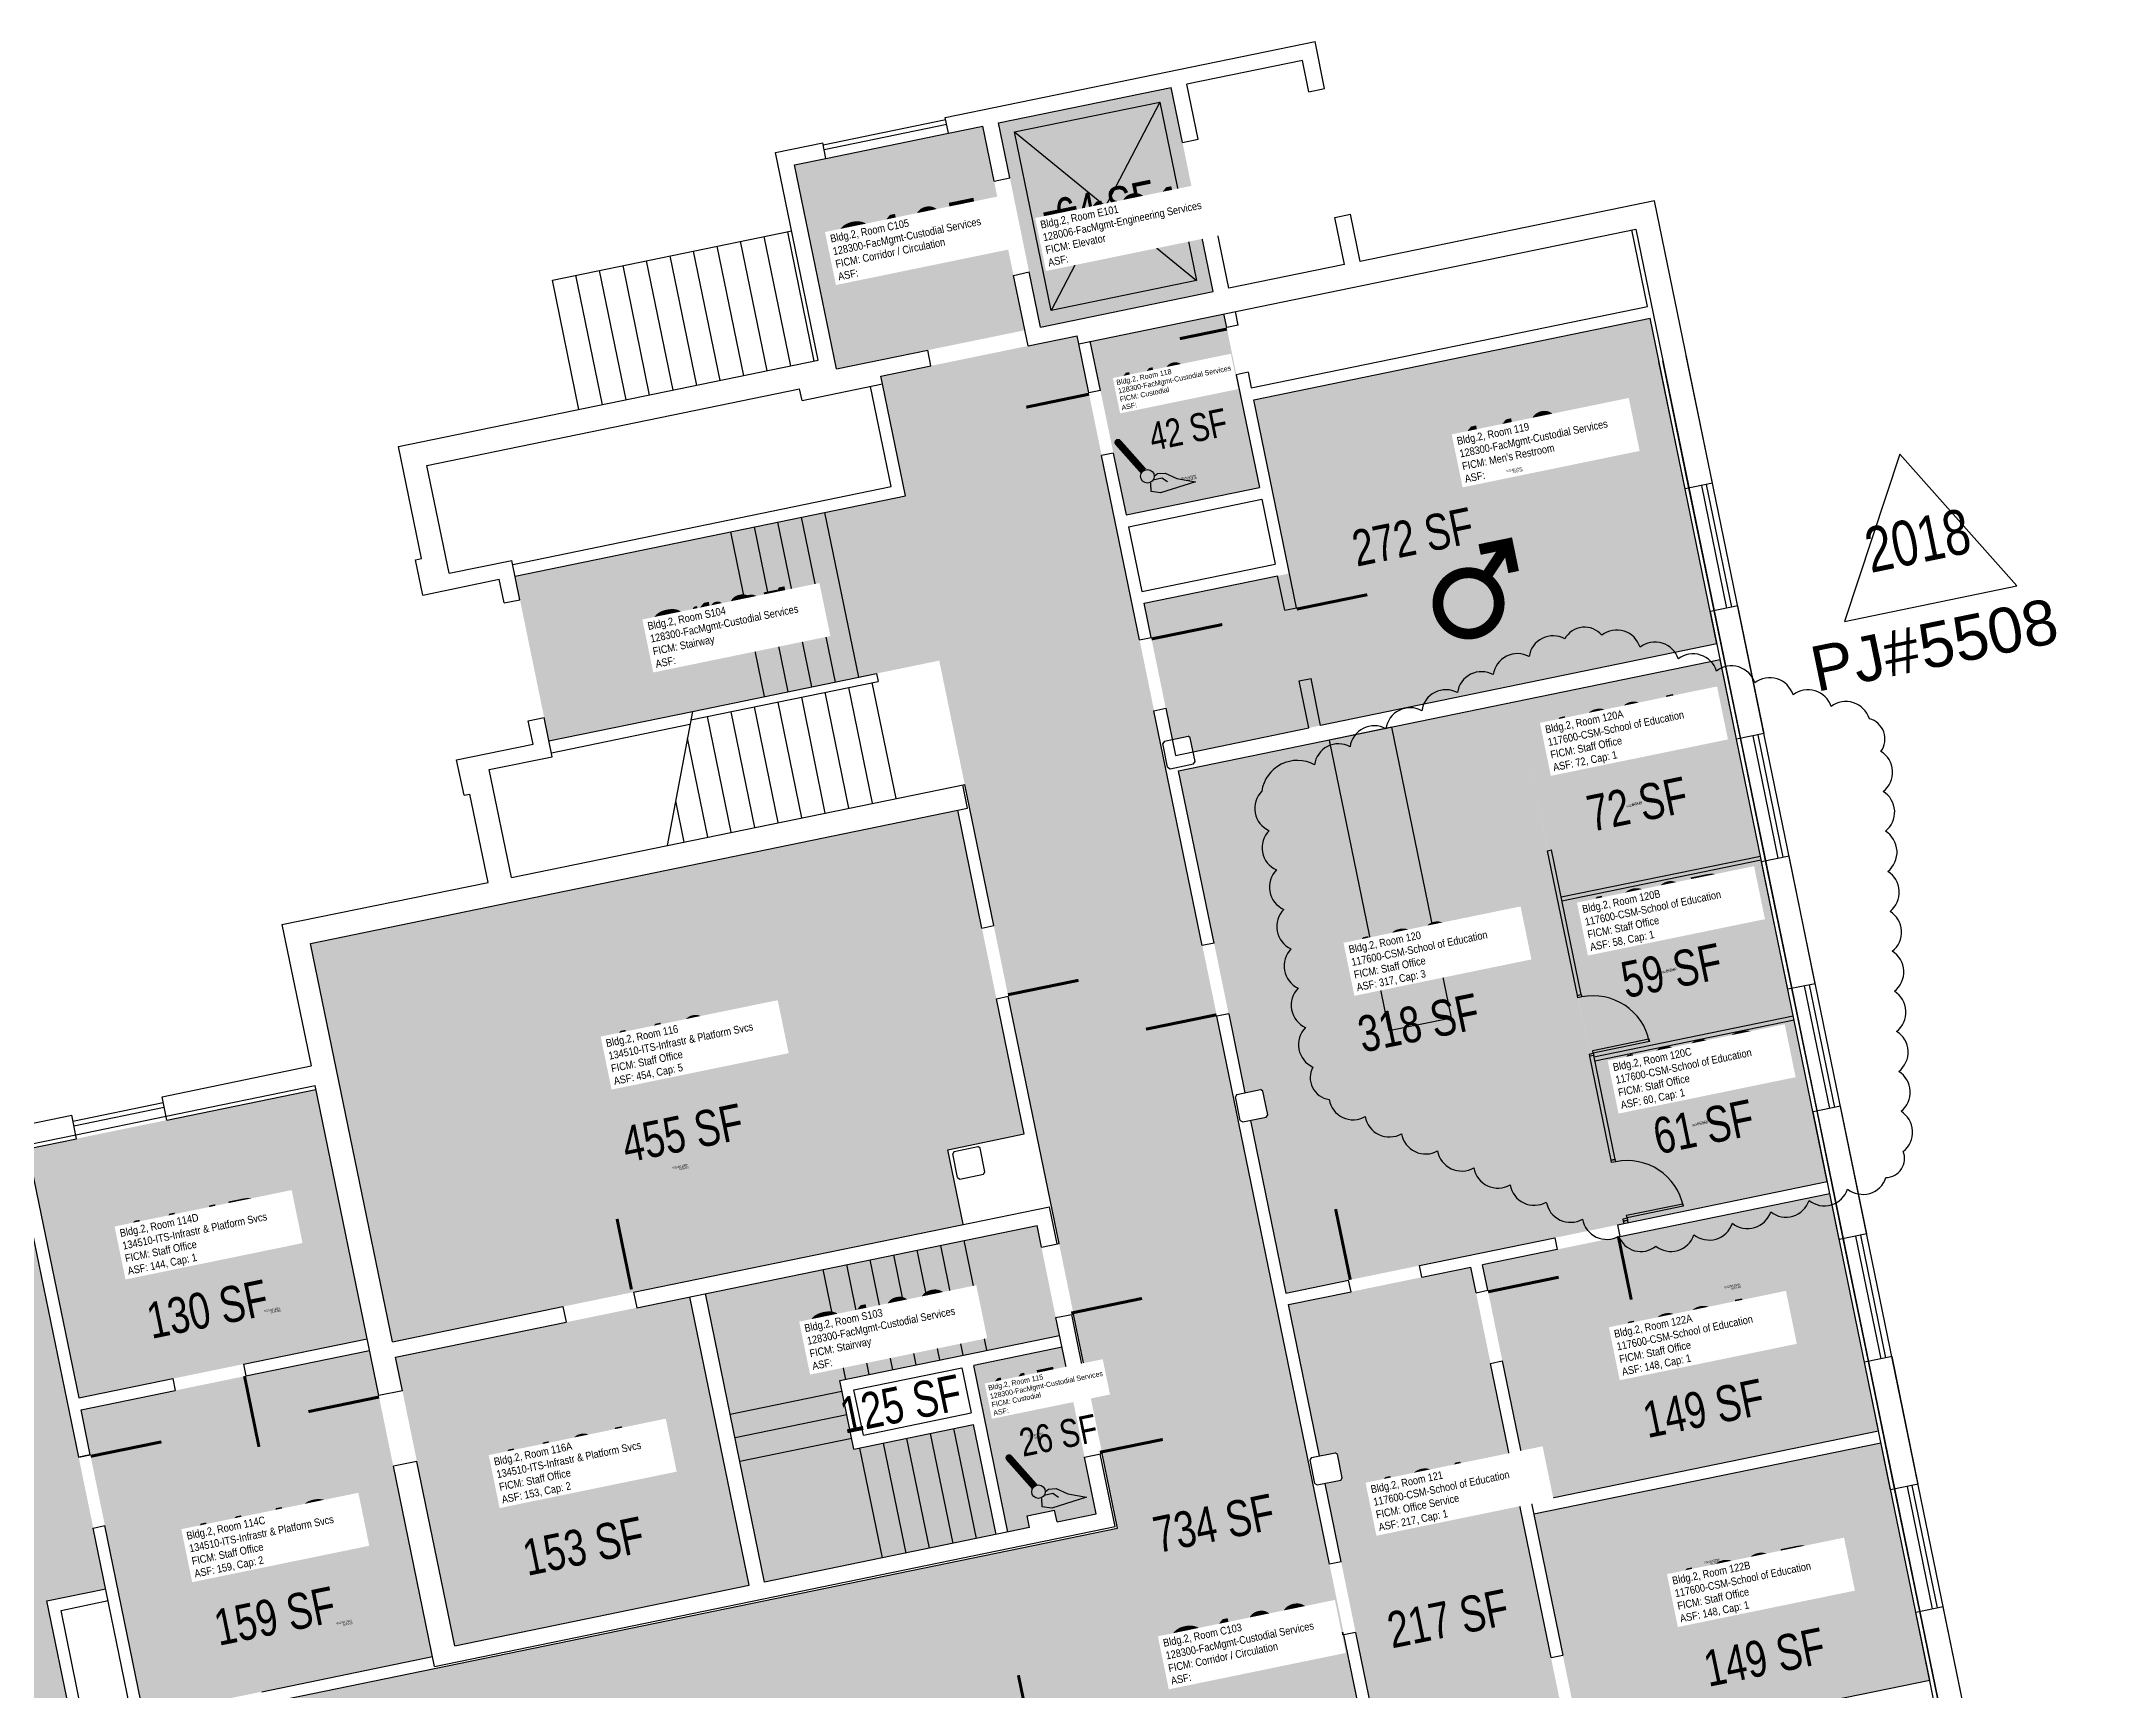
# Model space of a CAD drawing. Header units: inches. Extents: x 69199082 to 69201221, y 27671868 to 27674903.
# Drawn here: x 69199841 to 69200876, y 27674080 to 27674903 of the extents above; entities that cross this region are included whole.
import ezdxf
from ezdxf.enums import TextEntityAlignment as Align

# ---------------------------------------------------------------- set-up
doc = ezdxf.new("R2010")
doc.units = ezdxf.units.IN
doc.header["$LTSCALE"] = 100
doc.header["$MEASUREMENT"] = 0
doc.layers.get('0').update_dxf_attribs({"linetype": 'CONTINUOUS'})
for name, color, linetype in [('A-DOOR', 2, 'CONTINUOUS'), ('A-FLOR', 3, 'CONTINUOUS'), ('A-GLAZ', 1, 'CONTINUOUS'), ('A-IDEN-ICON', 4, 'CONTINUOUS'), ('A-IDEN-RNUM', 7, 'CONTINUOUS'), ('A-IDEN-SNUM', 4, 'CONTINUOUS'), ('A-IDEN-VNUM', 4, 'CONTINUOUS'), ('A-REV', 1, 'CONTINUOUS'), ('A-WALL', 5, 'CONTINUOUS'), ('AREA-TEXT', 3, 'CONTINUOUS'), ('Rooms-Division-Color', 7, 'CONTINUOUS'), ('Rooms-Information', 7, 'CONTINUOUS')]:
    doc.layers.add(name, color=color, linetype=linetype)
doc.styles.add('Arial', font='arial.ttf')
doc.styles.add('CP_AREA', font='arial.ttf', dxfattribs={"height": 15})
doc.styles.add('CP_ROOMSNUMBER', font='arial.ttf', dxfattribs={"height": 1})
doc.styles.add('CP_ROOMVNUMBER', font='arial.ttf', dxfattribs={"width": 0.85, "height": 0.075})

# ---------------------------------------------------------------- blocks, each defined once
blk = doc.blocks.new('CPCUST')
for p, q in [((0.0262, -0.0408), (0.0446, -0.0406)), ((0.0297, -0.0341), (0.0376, -0.0302)), ((0.0376, -0.0302), (0.0533, -0.0324)), ((0.0446, -0.0406), (0.0543, -0.0505)), ((0.0533, -0.0324), (0.0745, -0.0479)), ((0.0171, -0.0639), (0.02, -0.0466)), ((0.0358, -0.0705), (0.0171, -0.0639)), ((0.1117, -0.0625), (0.0358, -0.0705)), ((0.0745, -0.0479), (0.1117, -0.0625))]:
    blk.add_line(p, q)
at = {"const_width": 0.015}
blk.add_lwpolyline([(-0.03, 0.05), (0.01, -0.0193)], dxfattribs=at)
at = {"const_width": 0.0075}
blk.add_lwpolyline([(-0.0332, 0.0481, 1), (-0.0268, 0.0519, 1)], format="xyb", close=True, dxfattribs=at)
blk.add_circle((0.0158, -0.0313), 0.0141)
blk = doc.blocks.new('CPMEN')
at = {"const_width": 0.015}
blk.add_lwpolyline([(-0.0575, -0.02, 1), (0.0275, -0.02, 1)], format="xyb", close=True, dxfattribs=at)
for points in [[(0.055, 0.01), (0.055, 0.05), (0.015, 0.05)], [(0.0151, 0.0101), (0.055, 0.05)]]:
    blk.add_lwpolyline(points, dxfattribs=at)
blk = doc.blocks.new('ProjectRev')
at = {"transparency": 16777216}
blk.add_lwpolyline([(0, 0.122), (-0.1221, -0.0895), (0.1221, -0.0895)], close=True, dxfattribs=at)
at = {"transparency": 16777216, "insert": (-0.1798, -0.1151), "char_height": 0.0625, "attachment_point": 1, "style": 'Arial'}
blk.add_mtext_dynamic_manual_height_columns('PJ#', width=0.24749, gutter_width=0.3125, heights=[0], dxfattribs=at)
at = {"transparency": 16777216, "style": 'Arial', "width": 0.75}
blk.add_attdef('YEAR', text='', height=0.0625, dxfattribs=at).set_placement((0, 0), align=Align.MIDDLE_CENTER)
at = {"transparency": 16777216, "style": 'Arial'}
blk.add_attdef('PROJECT', text='', height=0.0625, dxfattribs=at).set_placement((-0.0276, -0.1151), align=Align.TOP_LEFT)

msp = doc.modelspace()

# ---------------------------------------------------------------- hatches: boundary and pattern name
at = {"layer": 'Rooms-Division-Color', "true_color": 0xadadad}
for points in [[(69200318.8, 27674862.5), (69200339.7, 27674760.6), (69200425.9, 27674778.3), (69200405, 27674880.2)], [(69200216.9, 27674841.6), (69200237.8, 27674739.7), (69200331.9, 27674759), (69200310.9, 27674860.9)], [(69200364.6, 27674753.5), (69200431.3, 27674767.2), (69200449.1, 27674680.5), (69200382.5, 27674666.8)], [(69200415.9, 27674548.6), (69200414.5, 27674555.5), (69200413.4, 27674556.3), (69200405.5, 27674554.7), (69200391.5, 27674622.7), (69200464, 27674637.6), (69200446.2, 27674724.3), (69200644.1, 27674765), (69200677.5, 27674602.4)], [(69200472.8, 27673700.7), (69200260, 27674736.1), (69200358, 27674756.2), (69200570.8, 27673720.9)], [(69200077.4, 27674636.3), (69200272.3, 27674676.3), (69200289.2, 27674594.1), (69200094.3, 27674554)], [(69200172.4, 27674278.1), (69200202, 27674134.1), (69200317.6, 27674157.8), (69200306.3, 27674212.7), (69200246.6, 27674200.4), (69200239.5, 27674234.7), (69200349.2, 27674257.2), (69200338, 27674312.1)], [(69200306.4, 27674242.3), (69200323.5, 27674159), (69200334.3, 27674161.3), (69200333.1, 27674167.1), (69200346.8, 27674170), (69200348, 27674164.1), (69200367.6, 27674168.1), (69200350.5, 27674251.4)], [(69199218.4, 27673922.7), (69200378.2, 27674161.1), (69200397.9, 27674065.1), (69199238.2, 27673826.7)]]:
    msp.add_hatch(color=253, dxfattribs=at).paths.add_polyline_path(points)
at = {"layer": 'Rooms-Division-Color', "true_color": 0xffe090}
for points in [[(69200597.8, 27674475.7), (69200699.2, 27674496.5), (69200679.1, 27674594.6), (69200577.6, 27674573.7)], [(69200408.7, 27674539), (69200577.6, 27674573.7), (69200631.2, 27674313.1), (69200462.3, 27674278.4), (69200444.6, 27674364.6), (69200452.4, 27674366.2), (69200453.2, 27674367.4), (69200450.8, 27674379.2), (69200449.6, 27674380), (69200441.8, 27674378.3)], [(69200614.2, 27674395.9), (69200715.6, 27674416.7), (69200699.2, 27674496.5), (69200597.8, 27674475.7)], [(69200631.2, 27674313.1), (69200732.6, 27674334), (69200715.6, 27674416.7), (69200614.2, 27674395.9)], [(69199828.1, 27674349.2), (69199550.9, 27674292.2), (69199609, 27674009.1), (69199676.6, 27674023), (69199675.4, 27674028.9), (69199676.2, 27674030.1), (69199686, 27674032.1), (69199687.2, 27674031.3), (69199688.4, 27674025.4), (69199856.9, 27674060.1), (69199855.7, 27674065.9), (69199854, 27674074.2), (69199849.6, 27674095.3), (69199846.4, 27674110.9), (69199843.6, 27674124.7), (69199873, 27674130.8)], [(69200560.5, 27674292.5), (69200733.8, 27674328.1), (69200758.2, 27674209.6), (69200584.8, 27674174)], [(69200463.5, 27674272.6), (69200554.6, 27674291.3), (69200622.8, 27673959.2), (69200531.8, 27673940.5), (69200518.3, 27674006.1), (69200526.1, 27674007.7), (69200526.9, 27674008.9), (69200524.5, 27674020.7), (69200523.3, 27674021.5), (69200515.4, 27674019.8), (69200481.8, 27674183.4), (69200489.7, 27674185), (69200490.4, 27674186.2), (69200488, 27674198), (69200486.8, 27674198.7), (69200479, 27674197.1)], [(69200586, 27674168.1), (69200759.4, 27674203.7), (69200783.8, 27674085.2), (69200610.4, 27674049.6)]]:
    msp.add_hatch(color=41, dxfattribs=at).paths.add_polyline_path(points)
at = {"layer": 'Rooms-Division-Color', "true_color": 0xfa003f}
for points in [[(69199975.2, 27674452.9), (69200298.4, 27674519.4), (69200331.6, 27674357.8), (69200293.4, 27674349.9), (69200301.1, 27674312.7), (69200016.1, 27674254.1)], [(69199833.9, 27674350.4), (69199977.9, 27674380), (69200003.5, 27674255.6), (69199859.5, 27674226)], [(69200017.7, 27674246.3), (69200164.6, 27674276.5), (69200194.2, 27674132.5), (69200047.3, 27674102.3)], [(69199860.7, 27674220.1), (69200004.7, 27674249.7), (69200036.1, 27674096.9), (69199892.1, 27674067.3)]]:
    msp.add_hatch(color=240, dxfattribs=at).paths.add_polyline_path(points)

# ---------------------------------------------------------------- linework, layer by layer
at = {"layer": 'A-DOOR'}
for points in [[(69200432.8, 27674759.6, 1.5, 1.5, 0), (69200409.3, 27674754.8, 0, 0, 0), (69200409.2, 27674755.5, 0, 0, 0.414214), (69200437.5, 27674736.8, 0, 0, 0.414214)], [(69200364, 27674727.1, 1.5, 1.5, 0), (69200332.6, 27674720.6, 0, 0, 0), (69200332.5, 27674721.4, 0, 0, 0.414214), (69200370.2, 27674696.5, 0, 0, 0.414214)], [(69200467.7, 27674619.8, 1.5, 1.5, 0), (69200502.9, 27674627, 0, 0, 0), (69200503.1, 27674626.3, 0, 0, -0.414214), (69200473.3, 27674584.9, 0, 0, -0.414214)], [(69200395.2, 27674604.9, 1.5, 1.5, 0), (69200430.5, 27674612.1, 0, 0, 0), (69200430.6, 27674611.4, 0, 0, -0.414214), (69200400.8, 27674570, 0, 0, -0.414214)], [(69200323.5, 27674427.3, 1.5, 1.5, 0), (69200358.7, 27674434.5, 0, 0, 0), (69200358.6, 27674435.3, 0, 0, 0.414214), (69200314.9, 27674461.5, 0, 0, 0.414214)], [(69200427.6, 27674417.3, 1.5, 1.5, 0), (69200392.4, 27674410.1, 0, 0, 0), (69200392.2, 27674410.8, 0, 0, -0.414214), (69200422, 27674452.1, 0, 0, -0.414214)], [(69200494.4, 27674285, 1.5, 1.5, 0), (69200487.1, 27674320.3, 0, 0, 0), (69200487.9, 27674320.4, 0, 0, -0.414214), (69200529.2, 27674290.7, 0, 0, -0.414214)], [(69200135.5, 27674280.2, 1.5, 1.5, 0), (69200128.3, 27674315.4, 0, 0, 0), (69200127.5, 27674315.3, 0, 0, 0.414214), (69200101.3, 27674271.6, 0, 0, 0.414214)], [(69200355.1, 27674268.4, 1.5, 1.5, 0), (69200390.4, 27674275.7, 0, 0, 0), (69200390.2, 27674276.4, 0, 0, 0.414214), (69200346.6, 27674302.6, 0, 0, 0.414214)], [(69200628.3, 27674306.4, 1.5, 1.5, 0), (69200634.7, 27674275.1, 0, 0, 0), (69200635.5, 27674275.2, 0, 0, -0.414214), (69200597.7, 27674300.1, 0, 0, -0.414214)], [(69200563.2, 27674279, 1.5, 1.5, 0), (69200598.5, 27674286.3, 0, 0, 0), (69200598.7, 27674285.5, 0, 0, -0.414214), (69200568.9, 27674244.2, 0, 0, -0.414214)], [(69199942.3, 27674236.9, 1.5, 1.5, 0), (69199949.5, 27674201.6, 0, 0, 0), (69199948.8, 27674201.5, 0, 0, -0.414214), (69199907.4, 27674231.3, 0, 0, -0.414214)], [(69200009.5, 27674226.5, 1.5, 1.5, 0), (69199974.2, 27674219.2, 0, 0, 0), (69199974.4, 27674218.5, 0, 0, 0.414214), (69200018.1, 27674192.2, 0, 0, 0.414214)], [(69200369.4, 27674198.9, 1.5, 1.5, 0), (69200400.8, 27674205.3, 0, 0, 0), (69200400.9, 27674204.6, 0, 0, 0.414214), (69200363.1, 27674229.5, 0, 0, 0.414214)], [(69199865.5, 27674196.9, 1.5, 1.5, 0), (69199900.8, 27674204.1, 0, 0, 0), (69199900.6, 27674204.8, 0, 0, -0.414214), (69199872.6, 27674162.3, 0, 0, -0.414214)], [(69200491.1, 27674108.5, 1.5, 1.5, 0), (69200455.8, 27674101.3, 0, 0, 0), (69200455.7, 27674102, 0, 0, -0.414214), (69200485.5, 27674143.3, 0, 0, -0.414214)], [(69200607.6, 27674063, 1.5, 1.5, 0), (69200642.9, 27674070.3, 0, 0, 0), (69200642.7, 27674071, 0, 0, 0.414214), (69200599.1, 27674097.3, 0, 0, 0.414214)], [(69200336, 27674052.4, 1.5, 1.5, 0), (69200328.7, 27674087.6, 0, 0, 0), (69200329.5, 27674087.8, 0, 0, -0.414214), (69200370.8, 27674058, 0, 0, -0.414214)]]:
    msp.add_lwpolyline(points, format="xyseb", dxfattribs=at)
for points in [[(69200608, 27674425.8), (69200607.8, 27674427), (69200609.7, 27674427.4), (69200610, 27674426.2)], [(69200615.7, 27674398.2), (69200615.5, 27674399.5), (69200643.5, 27674405.3), (69200643.8, 27674403.9)], [(69200614, 27674396.6), (69200613.8, 27674397.7), (69200615.7, 27674398.2), (69200616, 27674397)], [(69200624.9, 27674343.5), (69200624.7, 27674344.7), (69200626.7, 27674345.1), (69200626.9, 27674343.9)], [(69200632.7, 27674315.9), (69200632.4, 27674317.3), (69200660.4, 27674323), (69200660.7, 27674321.7)], [(69200630.9, 27674314.3), (69200630.7, 27674315.5), (69200632.7, 27674315.9), (69200632.9, 27674314.7)]]:
    msp.add_lwpolyline(points, close=True, dxfattribs=at)
for centre in [(69200615.7, 27674398.2), (69200632.7, 27674315.9)]:
    msp.add_arc(centre, 28.6, 11.615, 101.615, dxfattribs=at)
at = {"layer": 'A-FLOR'}
for p, q in [((69200326.8, 27674858), (69200399.3, 27674872.9)), ((69200399.3, 27674872.9), (69200345.1, 27674768.9)), ((69200399.3, 27674872.9), (69200417.6, 27674783.8)), ((69200345.1, 27674768.9), (69200326.8, 27674858)), ((69200326.8, 27674858), (69200417.6, 27674783.8)), ((69200096, 27674784), (69200215.5, 27674808.6)), ((69200226.8, 27674743.6), (69200213.5, 27674808.2)), ((69200168.1, 27674731.5), (69200154.8, 27674796.1)), ((69200179.8, 27674733.9), (69200166.5, 27674798.5)), ((69200191.6, 27674736.3), (69200178.3, 27674801)), ((69200203.3, 27674738.7), (69200190, 27674803.4)), ((69200215.1, 27674741.1), (69200201.8, 27674805.8)), ((69200121, 27674721.8), (69200107.7, 27674786.5)), ((69200132.8, 27674724.2), (69200119.5, 27674788.9)), ((69200144.5, 27674726.6), (69200131.3, 27674791.3)), ((69200156.3, 27674729.1), (69200143, 27674793.7)), ((69200109.3, 27674719.4), (69200096, 27674784)), ((69200417.6, 27674783.8), (69200345.1, 27674768.9)), ((69200225.5, 27674581), (69200208.6, 27674663.2)), ((69200237.3, 27674583.4), (69200220.4, 27674665.7)), ((69200249, 27674585.8), (69200232.1, 27674668.1)), ((69200202, 27674576.1), (69200185.1, 27674658.4)), ((69200213.8, 27674578.5), (69200196.9, 27674660.8)), ((69200165.1, 27674564.5), (69200258.7, 27674583.7)), ((69200165.9, 27674568.7), (69200257.9, 27674587.6)), ((69200255.9, 27674522.9), (69200244, 27674580.7)), ((69200267.6, 27674525.3), (69200255.7, 27674583.1)), ((69200257.9, 27674587.6), (69200258.7, 27674583.7)), ((69200165.9, 27674568.7), (69200153.4, 27674501.8)), ((69200197.1, 27674510.8), (69200185.2, 27674568.6)), ((69200208.8, 27674513.2), (69200197, 27674571)), ((69200220.6, 27674515.6), (69200208.7, 27674573.4)), ((69200232.3, 27674518), (69200220.5, 27674575.8)), ((69200244.1, 27674520.5), (69200232.2, 27674578.3)), ((69200185.3, 27674508.4), (69200173.4, 27674566.2)), ((69200173.6, 27674506), (69200163.4, 27674555.3)), ((69200161.8, 27674503.5), (69200157.6, 27674524.1)), ((69200289.5, 27674245), (69200278.2, 27674299.8)), ((69200301.2, 27674247.4), (69200290, 27674302.2)), ((69200313, 27674249.8), (69200301.7, 27674304.6)), ((69200242.5, 27674235.3), (69200231.2, 27674290.1)), ((69200254.2, 27674237.7), (69200243, 27674292.6)), ((69200266, 27674240.1), (69200254.7, 27674295)), ((69200277.7, 27674242.5), (69200266.5, 27674297.4)), ((69200240.6, 27674229.3), (69200184.8, 27674217.8)), ((69200243.1, 27674217.6), (69200187.2, 27674206.1)), ((69200296.1, 27674153.4), (69200284.8, 27674208.3)), ((69200307.8, 27674155.8), (69200296.5, 27674210.7)), ((69200245.5, 27674205.8), (69200189.6, 27674194.3)), ((69200260.8, 27674146.2), (69200249.5, 27674201)), ((69200272.6, 27674148.6), (69200261.3, 27674203.4)), ((69200284.3, 27674151), (69200273, 27674205.8))]:
    msp.add_line(p, q, dxfattribs=at)
msp.add_lwpolyline([(69200513.7, 27674409.4), (69200545, 27674415.8), (69200515.2, 27674560.9), (69200483.9, 27674554.4)], close=True, dxfattribs=at)
for points in [[(69200592.9, 27674499.2), (69200594.9, 27674499.6)], [(69200607.8, 27674427), (69200592.9, 27674499.2)], [(69200609.7, 27674427.4), (69200594.9, 27674499.6)], [(69200599.7, 27674476.1), (69200699.2, 27674496.5)], [(69200600.1, 27674474.1), (69200699.6, 27674494.6)], [(69200607.8, 27674427), (69200609.7, 27674427.4)], [(69200616.1, 27674396.3), (69200715.6, 27674416.7)], [(69200616.5, 27674394.3), (69200716, 27674414.8)], [(69200616, 27674397), (69200614, 27674396.6)], [(69200624.7, 27674344.7), (69200614, 27674396.6)], [(69200626.7, 27674345.1), (69200616, 27674397)], [(69200626.7, 27674345.1), (69200624.7, 27674344.7)], [(69200630.9, 27674314.3), (69200632.9, 27674314.7)], [(69200631.2, 27674313.1), (69200630.9, 27674314.3)], [(69200633.1, 27674313.6), (69200632.9, 27674314.7)]]:
    msp.add_lwpolyline(points, dxfattribs=at)
at = {"layer": 'A-GLAZ'}
for p, q in [((69200231.2, 27674851.6), (69200292.4, 27674864.2)), ((69200231.7, 27674849.2), (69200292.9, 27674861.8)), ((69200232.6, 27674844.8), (69200293.8, 27674857.4)), ((69200676.1, 27674619), (69200663.5, 27674680.2)), ((69200682.5, 27674620.3), (69200669.9, 27674681.5)), ((69200684.9, 27674620.8), (69200672.3, 27674682)), ((69200701.8, 27674494.1), (69200689.2, 27674555.3)), ((69200708.1, 27674495.4), (69200695.6, 27674556.6)), ((69200710.6, 27674495.9), (69200698, 27674557.1)), ((69200727.5, 27674369.2), (69200714.9, 27674430.4)), ((69200733.8, 27674370.5), (69200721.2, 27674431.7)), ((69200736.3, 27674371), (69200723.7, 27674432.2)), ((69199856.6, 27674364.2), (69199901.7, 27674373.5)), ((69199857.1, 27674361.8), (69199902.2, 27674371.1)), ((69199858, 27674357.4), (69199903.1, 27674366.7)), ((69200753.1, 27674244.3), (69200740.5, 27674305.5)), ((69200759.5, 27674245.6), (69200746.9, 27674306.8)), ((69200761.9, 27674246.1), (69200749.4, 27674307.3)), ((69200778.8, 27674119.4), (69200766.2, 27674180.6)), ((69200785.2, 27674120.7), (69200772.6, 27674181.9)), ((69200787.6, 27674121.2), (69200775, 27674182.4))]:
    msp.add_line(p, q, dxfattribs=at)
at = {"layer": 'A-REV'}
msp.add_lwpolyline([(69200450.2, 27674528.9, 0.520567), (69200453.9, 27674509.2, 0.520567), (69200457.5, 27674489.6, 0.520567), (69200461.2, 27674469.9, 0.520567), (69200464.8, 27674450.2, 0.520567), (69200468.4, 27674430.6, 0.520567), (69200472.1, 27674410.9, 0.520567), (69200475.7, 27674391.2, 0.520567), (69200483.8, 27674375, 0.520567), (69200501.9, 27674366.5, 0.520567), (69200520, 27674357.9, 0.520567), (69200538, 27674349.4, 0.520567), (69200556.1, 27674340.9, 0.520567), (69200574.2, 27674332.4, 0.520567), (69200592.3, 27674323.8, 0.520567), (69200610.4, 27674315.3, 0.520567), (69200628.5, 27674306.8, 0.520567), (69200646.9, 27674301.8, 0.520567), (69200666, 27674307.5, 0.520567), (69200685.2, 27674313.2, 0.520567), (69200704.4, 27674318.9, 0.520567), (69200723.5, 27674324.6, 0.520567), (69200742.7, 27674330.3, 0.520567), (69200761.9, 27674336, 0.520567), (69200770.5, 27674349.1, 0.520567), (69200769.4, 27674369.1, 0.520567), (69200768.3, 27674389, 0.520567), (69200767.2, 27674409, 0.520567), (69200766.1, 27674429, 0.520567), (69200765, 27674449, 0.520567), (69200763.9, 27674468.9, 0.520567), (69200762.8, 27674488.9, 0.520567), (69200761.6, 27674508.9, 0.520567), (69200760.5, 27674528.8, 0.520567), (69200759.4, 27674548.8, 0.520567), (69200753.6, 27674565.1, 0.520567), (69200734.5, 27674571.1, 0.520567), (69200715.5, 27674577, 0.520567), (69200696.4, 27674583, 0.520567), (69200677.3, 27674588.9, 0.520567), (69200658.2, 27674594.9, 0.520567), (69200639.1, 27674600.8, 0.520567), (69200620, 27674606.8, 0.520567), (69200601.5, 27674605, 0.520567), (69200583.7, 27674596.1, 0.520567), (69200565.8, 27674587.1, 0.520567), (69200547.9, 27674578.1, 0.520567), (69200530.1, 27674569.1, 0.520567), (69200512.2, 27674560.1, 0.520567), (69200494.3, 27674551.1, 0.520567), (69200476.5, 27674542.1, 0.520567)], format="xyb", close=True, dxfattribs=at)
at = {"layer": 'A-WALL'}
for p, q in [((69200292.2, 27674865.2), (69200476.8, 27674903.2)), ((69200481.6, 27674879.6), (69200476.8, 27674903.2)), ((69200470.6, 27674893.7), (69200412.8, 27674881.8)), ((69200473.8, 27674878), (69200470.6, 27674893.7)), ((69200318.8, 27674862.5), (69200405, 27674880.2)), ((69200410.6, 27674852.8), (69200405, 27674880.2)), ((69200418.4, 27674854.4), (69200412.8, 27674881.8)), ((69200473.8, 27674878), (69200481.6, 27674879.6)), ((69200293.8, 27674857.4), (69200292.2, 27674865.2)), ((69200293.8, 27674857.4), (69200310.9, 27674860.9)), ((69200316.6, 27674833.5), (69200310.9, 27674860.9)), ((69200324.4, 27674835.1), (69200318.8, 27674862.5)), ((69200207.4, 27674847.8), (69200231, 27674852.6)), ((69200228.8, 27674744), (69200207.4, 27674847.8)), ((69200232.6, 27674844.8), (69200231, 27674852.6)), ((69200410.6, 27674852.8), (69200418.4, 27674854.4)), ((69200216.9, 27674841.6), (69200232.6, 27674844.8)), ((69200237.8, 27674739.7), (69200216.9, 27674841.6)), ((69200316.6, 27674833.5), (69200324.4, 27674835.1)), ((69200486.7, 27674815.3), (69200494.5, 27674817)), ((69200499.4, 27674793.4), (69200494.5, 27674817)), ((69200646.3, 27674823.6), (69200499.4, 27674793.4)), ((69200876, 27673706), (69200646.3, 27674823.6)), ((69200358.8, 27674752.3), (69200637, 27674809.5)), ((69200420.3, 27674805.8), (69200428.1, 27674807.4)), ((69200433.7, 27674780), (69200428.1, 27674807.4)), ((69200491.5, 27674791.8), (69200486.7, 27674815.3)), ((69200642.8, 27674770.9), (69200635, 27674809.1)), ((69200637, 27674809.5), (69200811.3, 27673961.2)), ((69200425.9, 27674778.3), (69200420.3, 27674805.8)), ((69200326.2, 27674786.4), (69200334.1, 27674788.1)), ((69200333.5, 27674751.2), (69200326.2, 27674786.4)), ((69200339.7, 27674760.6), (69200334.1, 27674788.1)), ((69200491.5, 27674791.8), (69200433.7, 27674780)), ((69200339.7, 27674760.6), (69200425.9, 27674778.3)), ((69200432.7, 27674760.3), (69200431.3, 27674767.2)), ((69200438.5, 27674761.5), (69200437.1, 27674768.4)), ((69200445, 27674730.2), (69200642.8, 27674770.9)), ((69200446.2, 27674724.3), (69200644.1, 27674765)), ((69200677.5, 27674602.4), (69200644.1, 27674765)), ((69200333.5, 27674751.2), (69200358, 27674756.2)), ((69200358.8, 27674752.3), (69200358, 27674756.2)), ((69200438.5, 27674761.5), (69200432.7, 27674760.3)), ((69200237.8, 27674739.7), (69200283.4, 27674749.1)), ((69200285, 27674741.2), (69200283.4, 27674749.1)), ((69200363.8, 27674727.8), (69200358.8, 27674752.3)), ((69200369.7, 27674729), (69200364.6, 27674753.5)), ((69200675.3, 27674682.6), (69200662.2, 27674746.3)), ((69200019.2, 27674700.9), (69200228.8, 27674744)), ((69200260, 27674736.1), (69200285, 27674741.2)), ((69200260.8, 27674732.2), (69200260, 27674736.1)), ((69200443.4, 27674738), (69200437.5, 27674736.8)), ((69200437.5, 27674736.8), (69200449.1, 27674680.5)), ((69200443.4, 27674738), (69200445, 27674730.2)), ((69200661.6, 27674679.8), (69200648.5, 27674743.4)), ((69200663.5, 27674680.2), (69200650.4, 27674743.8)), ((69200033.3, 27674691.5), (69200219.4, 27674729.8)), ((69200220.7, 27674723.9), (69200219.4, 27674729.8)), ((69200220.7, 27674723.9), (69200260.8, 27674732.2)), ((69200265.2, 27674681), (69200254.9, 27674731)), ((69200272.3, 27674676.3), (69200260.8, 27674732.2)), ((69200369.7, 27674729), (69200363.8, 27674727.8)), ((69200467.5, 27674620.5), (69200446.2, 27674724.3)), ((69200030.6, 27674645), (69200019.2, 27674700.9)), ((69200376.1, 27674697.7), (69200370.2, 27674696.5)), ((69200389.2, 27674604.4), (69200370.2, 27674696.5)), ((69200376.1, 27674697.7), (69200382.5, 27674666.8)), ((69200044.4, 27674637.7), (69200033.3, 27674691.5)), ((69200675.3, 27674682.6), (69200661.6, 27674679.8)), ((69200076.2, 27674642.1), (69200265.2, 27674681)), ((69200077.4, 27674636.3), (69200272.3, 27674676.3)), ((69200382.5, 27674666.8), (69200449.1, 27674680.5)), ((69200383.7, 27674660.9), (69200450.3, 27674674.6)), ((69200450.3, 27674674.6), (69200456.9, 27674642.3)), ((69200383.7, 27674660.9), (69200390.3, 27674628.6)), ((69200027.7, 27674644.4), (69200030.6, 27674645)), ((69200031.3, 27674626.8), (69200027.7, 27674644.4)), ((69200044.4, 27674637.7), (69200075.8, 27674644.1)), ((69200079.8, 27674624.5), (69200075.8, 27674644.1)), ((69200390.3, 27674628.6), (69200456.9, 27674642.3)), ((69200031.3, 27674626.8), (69200069.5, 27674634.7)), ((69200071.9, 27674622.9), (69200069.5, 27674634.7)), ((69200391.5, 27674622.7), (69200458.1, 27674636.4)), ((69200461.7, 27674619.3), (69200458.1, 27674636.4)), ((69200071.9, 27674622.9), (69200079.8, 27674624.5)), ((69200395, 27674605.6), (69200391.5, 27674622.7)), ((69200461.7, 27674619.3), (69200467.5, 27674620.5)), ((69200687.9, 27674621.4), (69200674.2, 27674618.6)), ((69200701, 27674557.7), (69200687.9, 27674621.4)), ((69200687.2, 27674554.9), (69200674.2, 27674618.6)), ((69200689.2, 27674555.3), (69200676.1, 27674619)), ((69200389.2, 27674604.4), (69200395, 27674605.6)), ((69200677.5, 27674602.4), (69200479.6, 27674561.7)), ((69200408.7, 27674539), (69200679.1, 27674594.6)), ((69200732.6, 27674334), (69200679.1, 27674594.6)), ((69200468.9, 27674584), (69200474.8, 27674585.2)), ((69200473.7, 27674560.5), (69200468.9, 27674584)), ((69200479.6, 27674561.7), (69200474.8, 27674585.2)), ((69200094.3, 27674554), (69200165.9, 27674568.7)), ((69200396.4, 27674569.1), (69200402.3, 27674570.3)), ((69200420.5, 27674451.8), (69200396.4, 27674569.1)), ((69200402.3, 27674570.3), (69200407.1, 27674546.8)), ((69200084, 27674564.1), (69200091.9, 27674565.7)), ((69200086.4, 27674552.4), (69200084, 27674564.1)), ((69200095.9, 27674546.1), (69200091.9, 27674565.7)), ((69200095.5, 27674548.1), (69200164.7, 27674562.3)), ((69200407.1, 27674546.8), (69200473.7, 27674560.5)), ((69200048.2, 27674544.5), (69200086.4, 27674552.4)), ((69200401.6, 27674553.9), (69200400.8, 27674552.7)), ((69200403.2, 27674540.9), (69200400.8, 27674552.7)), ((69200401.6, 27674553.9), (69200413.4, 27674556.3)), ((69200414.5, 27674555.5), (69200413.4, 27674556.3)), ((69200416.9, 27674543.7), (69200414.5, 27674555.5)), ((69200701, 27674557.7), (69200687.2, 27674554.9)), ((69200051.9, 27674526.9), (69200048.2, 27674544.5)), ((69200064.5, 27674539.7), (69200095.9, 27674546.1)), ((69200075.6, 27674485.8), (69200064.5, 27674539.7)), ((69200403.2, 27674540.9), (69200404.4, 27674540.1)), ((69200404.4, 27674540.1), (69200416.2, 27674542.6)), ((69200426.4, 27674453), (69200408.7, 27674539)), ((69200416.2, 27674542.6), (69200416.9, 27674543.7)), ((69200051.9, 27674526.9), (69200054.8, 27674527.5)), ((69200063.9, 27674483.4), (69200054.8, 27674527.5)), ((69200075.6, 27674485.8), (69200301.9, 27674532.3)), ((69200303.3, 27674520.4), (69200300.9, 27674532.1)), ((69200316.4, 27674461.8), (69200301.9, 27674532.3)), ((69199975.2, 27674452.9), (69200303.3, 27674520.4)), ((69200310.5, 27674460.6), (69200298.4, 27674519.4)), ((69200713.5, 27674496.5), (69200699.8, 27674493.7)), ((69200726.6, 27674432.8), (69200713.5, 27674496.5)), ((69200712.9, 27674430), (69200699.8, 27674493.7)), ((69200714.9, 27674430.4), (69200701.8, 27674494.1)), ((69199961, 27674462.3), (69200063.9, 27674483.4)), ((69199961, 27674462.3), (69199975.5, 27674391.8)), ((69200310.5, 27674460.6), (69200316.4, 27674461.8)), ((69200016.1, 27674254.1), (69199975.2, 27674452.9)), ((69200426.4, 27674453), (69200420.5, 27674451.8)), ((69200317.8, 27674425.3), (69200323.6, 27674426.6)), ((69200331.6, 27674357.8), (69200317.8, 27674425.3)), ((69200349, 27674303.1), (69200323.6, 27674426.6)), ((69200726.6, 27674432.8), (69200712.9, 27674430)), ((69200433.7, 27674417.8), (69200427.8, 27674416.6)), ((69200484, 27674143), (69200427.8, 27674416.6)), ((69200433.7, 27674417.8), (69200441.8, 27674378.3)), ((69199901.1, 27674376.4), (69199975.5, 27674391.8)), ((69199903.1, 27674366.7), (69199977.5, 27674382)), ((69200009.3, 27674227.2), (69199977.5, 27674382)), ((69199903.5, 27674364.7), (69199901.1, 27674376.4)), ((69199903.5, 27674364.7), (69199977.9, 27674380)), ((69200437.8, 27674377.5), (69200437.1, 27674376.4)), ((69200439.5, 27674364.6), (69200437.1, 27674376.4)), ((69200437.8, 27674377.5), (69200449.6, 27674380)), ((69200450.8, 27674379.2), (69200449.6, 27674380)), ((69200453.2, 27674367.4), (69200450.8, 27674379.2)), ((69200739.2, 27674371.6), (69200725.5, 27674368.8)), ((69200752.3, 27674307.9), (69200739.2, 27674371.6)), ((69199781.6, 27674351.9), (69199856, 27674367.2)), ((69199858.4, 27674355.4), (69199856, 27674367.2)), ((69200439.5, 27674364.6), (69200440.7, 27674363.8)), ((69200440.7, 27674363.8), (69200452.4, 27674366.2)), ((69200444.6, 27674364.6), (69200462.3, 27674278.4)), ((69200452.4, 27674366.2), (69200453.2, 27674367.4)), ((69200738.6, 27674305.1), (69200725.5, 27674368.8)), ((69200740.5, 27674305.5), (69200727.5, 27674369.2)), ((69199783.6, 27674342.1), (69199858, 27674357.4)), ((69199833.9, 27674350.4), (69199858.4, 27674355.4)), ((69200293.4, 27674349.9), (69200331.6, 27674357.8)), ((69200296.7, 27674349), (69200308.4, 27674351.5)), ((69200309.6, 27674350.7), (69200308.4, 27674351.5)), ((69199859.5, 27674196.4), (69199828.1, 27674349.2)), ((69199833.9, 27674350.4), (69199859.5, 27674226)), ((69200301.1, 27674312.7), (69200293.4, 27674349.9)), ((69200296.7, 27674349), (69200295.9, 27674347.9)), ((69200298.3, 27674336.1), (69200295.9, 27674347.9)), ((69200312, 27674338.9), (69200309.6, 27674350.7)), ((69200298.3, 27674336.1), (69200299.5, 27674335.3)), ((69200299.5, 27674335.3), (69200311.3, 27674337.7)), ((69200311.3, 27674337.7), (69200312, 27674338.9)), ((69200627.8, 27674312.5), (69200732.6, 27674334)), ((69200136.5, 27674278.9), (69200344.2, 27674321.5)), ((69200348, 27674302.9), (69200344.2, 27674321.5)), ((69200629, 27674306.6), (69200733.8, 27674328.1)), ((69200758, 27674210.6), (69200733.8, 27674328.1)), ((69200138.1, 27674271), (69200338, 27674312.1)), ((69200340.2, 27674301.3), (69200338, 27674312.1)), ((69200627.8, 27674312.5), (69200629, 27674306.6)), ((69200340.2, 27674301.3), (69200349, 27674303.1)), ((69200528.9, 27674292.1), (69200596.5, 27674306)), ((69200597.7, 27674300.1), (69200560.5, 27674292.5)), ((69200596.5, 27674306), (69200597.7, 27674300.1)), ((69200752.3, 27674307.9), (69200738.6, 27674305.1)), ((69200530.1, 27674286.3), (69200528.9, 27674292.1)), ((69200530.1, 27674286.3), (69200554.6, 27674291.3)), ((69200557.2, 27674278.5), (69200554.6, 27674291.3)), ((69200563.1, 27674279.8), (69200560.5, 27674292.5)), ((69200136.5, 27674278.9), (69200138.1, 27674271)), ((69200462.3, 27674278.4), (69200493.6, 27674284.9)), ((69200463.5, 27674272.6), (69200494.8, 27674279)), ((69200494.8, 27674279), (69200493.6, 27674284.9)), ((69200557.2, 27674278.5), (69200563.1, 27674279.8)), ((69200016.1, 27674254.1), (69200101.3, 27674271.6)), ((69200101.3, 27674271.6), (69200102.9, 27674263.8)), ((69200194.2, 27674132.5), (69200164.6, 27674276.5)), ((69200202, 27674134.1), (69200172.4, 27674278.1)), ((69200479, 27674197.1), (69200463.5, 27674272.6)), ((69200017.7, 27674246.3), (69200102.9, 27674263.8)), ((69200347.4, 27674266.1), (69200356.2, 27674267.9)), ((69200355.3, 27674227.9), (69200347.4, 27674266.1)), ((69200363.1, 27674229.5), (69200355.3, 27674267.7)), ((69200364.1, 27674229.7), (69200356.2, 27674267.9)), ((69199941.8, 27674242.9), (69200003.5, 27674255.6)), ((69199943, 27674237), (69200004.7, 27674249.7)), ((69200239.5, 27674234.7), (69200349.2, 27674257.2)), ((69200350.5, 27674251.4), (69200306.4, 27674242.3)), ((69199941.8, 27674242.9), (69199943, 27674237)), ((69200021.1, 27674229.6), (69200017.7, 27674246.3)), ((69200246.6, 27674230), (69200300.5, 27674241.1)), ((69200300.5, 27674241.1), (69200305.1, 27674218.6)), ((69200323.5, 27674159), (69200306.4, 27674242.3)), ((69200564.5, 27674243.3), (69200570.3, 27674244.5)), ((69200594.7, 27674096.4), (69200564.5, 27674243.3)), ((69200570.3, 27674244.5), (69200600.5, 27674097.6)), ((69200764.9, 27674246.7), (69200751.2, 27674243.9)), ((69200764.2, 27674180.2), (69200751.2, 27674243.9)), ((69200766.2, 27674180.6), (69200753.1, 27674244.3)), ((69200778, 27674183), (69200764.9, 27674246.7)), ((69199859.5, 27674226), (69199906.5, 27674235.7)), ((69199860.7, 27674220.1), (69199907.7, 27674229.8)), ((69199906.5, 27674235.7), (69199907.7, 27674229.8)), ((69200021.1, 27674229.6), (69200009.3, 27674227.2)), ((69200246.6, 27674200.4), (69200239.5, 27674234.7)), ((69200251.3, 27674207.5), (69200246.6, 27674230)), ((69200355.3, 27674227.9), (69200364.1, 27674229.7)), ((69199865.3, 27674197.6), (69199860.7, 27674220.1)), ((69200251.3, 27674207.5), (69200305.1, 27674218.6)), ((69200246.6, 27674200.4), (69200306.3, 27674212.7)), ((69200317.6, 27674157.8), (69200306.3, 27674212.7)), ((69200584.8, 27674174), (69200758.2, 27674209.6)), ((69199865.3, 27674197.6), (69199859.5, 27674196.4)), ((69199859.5, 27674196.4), (69199865.3, 27674197.6)), ((69200361.7, 27674196.5), (69200370.5, 27674198.3)), ((69200367.6, 27674168.1), (69200361.7, 27674196.5)), ((69200377, 27674161.9), (69200369.6, 27674198.1)), ((69200378.2, 27674161.1), (69200370.5, 27674198.3)), ((69200475.1, 27674196.3), (69200474.3, 27674195.2)), ((69200475.1, 27674196.3), (69200486.8, 27674198.7)), ((69200488, 27674198), (69200486.8, 27674198.7)), ((69200490.4, 27674186.2), (69200488, 27674198)), ((69200586, 27674168.1), (69200759.4, 27674203.7)), ((69200783.8, 27674085.2), (69200759.2, 27674204.7)), ((69200028.3, 27674194.3), (69200016.6, 27674191.9)), ((69200037.1, 27674092), (69200016.6, 27674191.9)), ((69200047.3, 27674102.3), (69200028.3, 27674194.3)), ((69200476.7, 27674183.4), (69200474.3, 27674195.2)), ((69200489.7, 27674185), (69200490.4, 27674186.2)), ((69200476.7, 27674183.4), (69200477.9, 27674182.6)), ((69200477.9, 27674182.6), (69200489.7, 27674185)), ((69200489.9, 27674144.2), (69200481.8, 27674183.4)), ((69200778, 27674183), (69200764.2, 27674180.2)), ((69200333.1, 27674167.1), (69200346.8, 27674170)), ((69200334.3, 27674161.3), (69200333.1, 27674167.1)), ((69200348, 27674164.1), (69200346.8, 27674170)), ((69200348, 27674164.1), (69200367.6, 27674168.1)), ((69199866.7, 27674161.1), (69199872.6, 27674162.3)), ((69199886.2, 27674066.1), (69199866.7, 27674161.1)), ((69199892.1, 27674067.3), (69199872.6, 27674162.3)), ((69199952.1, 27674073.5), (69200378.2, 27674161.1)), ((69200037.1, 27674092), (69200377, 27674161.9)), ((69200334.3, 27674161.3), (69200202, 27674134.1)), ((69200489.9, 27674144.2), (69200484, 27674143)), ((69199843.6, 27674124.7), (69199873, 27674130.8)), ((69199855.7, 27674065.9), (69199843.6, 27674124.7)), ((69199850.7, 27674120), (69199874.2, 27674124.9)), ((69200047.3, 27674102.3), (69200194.2, 27674132.5)), ((69199861.3, 27674068.1), (69199850.7, 27674120)), ((69200790.5, 27674121.8), (69200776.8, 27674119)), ((69200789.9, 27674055.3), (69200776.8, 27674119)), ((69200791.9, 27674055.7), (69200778.8, 27674119.4)), ((69200803.6, 27674058.1), (69200790.5, 27674121.8)), ((69200497.1, 27674109), (69200491.2, 27674107.8)), ((69200570.8, 27673720.9), (69200491.2, 27674107.8)), ((69200497.1, 27674109), (69200515.4, 27674019.8)), ((69199950.9, 27674079.4), (69200036.1, 27674096.9)), ((69200594.7, 27674096.4), (69200600.5, 27674097.6)), ((69200679, 27674063.7), (69200783.8, 27674085.2))]:
    msp.add_line(p, q, dxfattribs=at)

# ---------------------------------------------------------------- block references
at = {"layer": 'A-IDEN-ICON', "rotation": 11.61504921776656}
for name, p, xscale, yscale, zscale in [('CPCUST', (69200387.9, 27674692.7), 240, 240, 240), ('CPMEN', (69200557.3, 27674630.8), 360, 360, 360), ('CPCUST', (69200333.5, 27674185.8), 240, 240, 240)]:
    msp.add_blockref(name, p, dxfattribs=dict(at, xscale=xscale, yscale=yscale, zscale=zscale))
at = {"layer": 'A-REV', "xscale": 360, "yscale": 360, "zscale": 360, "rotation": 11.62}
msp.add_blockref('ProjectRev', (69200777.7, 27674654.1), dxfattribs=at).add_auto_attribs({'YEAR': '2018', 'PROJECT': '5508'})

# ---------------------------------------------------------------- texts
at = {"layer": 'A-IDEN-RNUM', "style": 'CP_ROOMSNUMBER', "width": 0.85}
for s, p in [('E101-00', (69200393.6, 27674810.7)), ('C105-00', (69200269.3, 27674800.9)), ('0118-00', (69200415.6, 27674684.4)), ('0119-00', (69200578.2, 27674688.2)), ('S104-00', (69200179.2, 27674607.7)), ('0120-A0', (69200637.7, 27674522.5)), ('0120-00', (69200524.4, 27674433.3)), ('0120-B0', (69200654.8, 27674439.4)), ('0120-C0', (69200670.4, 27674363.2)), ('0116-00', (69200161.7, 27674340.2)), ('0122-A0', (69200687.1, 27674280.6)), ('0114-D0', (69199957.9, 27674268.7)), ('S103-00', (69200258.4, 27674254.7)), ('0115-00', (69200339.3, 27674206.2)), ('0116-A0', (69200100.1, 27674195.4)), ('0121-00', (69200535.4, 27674163.8)), ('0122-B0', (69200676.9, 27674143.2)), ('0114-C0', (69199994.1, 27674112.8)), ('C103-00', (69200436.7, 27674101.7))]:
    msp.add_text(s, height=1, rotation=11.615, dxfattribs=at).set_placement(p, align=Align.CENTER)
at = {"layer": 'A-IDEN-SNUM', "style": 'CP_ROOMSNUMBER', "width": 0.85}
for s, p in [('0020E10100', (69200391.8, 27674811.6)), ('0020C10500', (69200267.5, 27674801.8)), ('0020011800', (69200413.8, 27674685.2)), ('0020011900', (69200576.3, 27674689)), ('0020S10400', (69200177.4, 27674608.6)), ('00200120A0', (69200636.3, 27674521.6)), ('0020012000', (69200524.3, 27674432.5)), ('00200120B0', (69200653.3, 27674438.6)), ('00200120C0', (69200669, 27674362.3)), ('0020011600', (69200159.9, 27674341.1)), ('00200122A0', (69200685.2, 27674281.5)), ('00200114D0', (69199956.1, 27674269.6)), ('0020S10300', (69200256.6, 27674255.6)), ('0020011500', (69200337.5, 27674207.1)), ('00200116A0', (69200098.3, 27674196.3)), ('0020012100', (69200533.5, 27674164.7)), ('00200122B0', (69200675.1, 27674144.1)), ('00200114C0', (69199992.2, 27674113.7)), ('0020C10300', (69200434.9, 27674102.6))]:
    msp.add_text(s, height=1, rotation=11.615, dxfattribs=at).set_placement(p, align=Align.CENTER)
at = {"layer": 'A-IDEN-VNUM', "style": 'CP_ROOMVNUMBER', "width": 0.85}
for s, height, p in [('E101', 27, (69200380.6, 27674798.3)), ('C105', 27, (69200276.7, 27674791.5)), ('118', 18, (69200398, 27674722.6)), ('119', 27, (69200578.2, 27674688.2)), ('S104', 27, (69200184.6, 27674598)), ('120A', 27, (69200633, 27674545.2)), ('120B', 27, (69200651.5, 27674455.6)), ('120', 27, (69200524.4, 27674433.3)), ('116', 27, (69200153.5, 27674386.5)), ('120C', 27, (69200667.7, 27674376.8)), ('114D', 27, (69199922.2, 27674294)), ('S103', 27, (69200262.9, 27674247.4)), ('122A', 27, (69200667.4, 27674243.5)), ('115', 18, (69200333.9, 27674220.7)), ('116A', 27, (69200108.1, 27674179.7)), ('121', 27, (69200535.4, 27674163.8)), ('114C', 27, (69199955.4, 27674142.9)), ('122B', 27, (69200696.4, 27674120.3)), ('C103', 27, (69200442.8, 27674090.5))]:
    msp.add_text(s, height=height, rotation=11.615, dxfattribs=at).set_placement(p, align=Align.CENTER)
at = {"layer": 'AREA-TEXT', "style": 'CP_AREA', "width": 0.75}
for s, height, p in [('64 SF', 18, (69200372.3, 27674820.4)), ('69 SF', 18, (69200274.4, 27674800.3)), ('42 SF', 14, (69200413.5, 27674709.5)), ('272 SF', 18, (69200525.6, 27674655.9)), ('116 SF', 18, (69200183.3, 27674615.2)), ('72 SF', 18, (69200637.7, 27674522.5)), ('59 SF', 18, (69200654.8, 27674439.4)), ('318 SF', 18, (69200528.5, 27674413.3)), ('455 SF', 18, (69200161, 27674358.3)), ('61 SF', 18, (69200670.8, 27674361.4)), ('130 SF', 18, (69199923.8, 27674270.4)), ('125 SF', 18, (69200270, 27674223.1)), ('149 SF', 18, (69200670.8, 27674220.9)), ('26 SF', 14, (69200348.7, 27674207.4)), ('734 SF', 18, (69200426.3, 27674163.5)), ('153 SF', 18, (69200111.5, 27674152.1)), ('159 SF', 18, (69199957.4, 27674117.2)), ('217 SF', 18, (69200543.2, 27674115.9)), ('149 SF', 18, (69200701.2, 27674096.7))]:
    msp.add_text(s, height=height, rotation=11.615, dxfattribs=at).set_placement(p, align=Align.MIDDLE_CENTER)

# ---------------------------------------------------------------- next in the draw order: texts
at = {"layer": 'Rooms-Information', "attachment_point": 7, "rotation": 11.615, "style": 'CP_ROOMVNUMBER', "bg_fill": 3, "box_fill_scale": 1.5, "bg_fill_color": 256, "bg_fill_true_color": 13158600, "bg_fill_transparency": 0}
for s, insert, char_height, width in [('Bldg.2, Room E101^M^J128006-FacMgmt-Engineering Services^M^JFICM: Elevator^M^JASF: ', (69200344, 27674790.8), 3.857, 86.4), ('Bldg.2, Room C105^M^J128300-FacMgmt-Custodial Services^M^JFICM: Corridor / Circulation^M^JASF: ', (69200239.1, 27674783.8), 3.857, 86.4), ('Bldg.2, Room 118^M^J128300-FacMgmt-Custodial Services^M^JFICM: Custodial^M^JASF: ', (69200380.5, 27674719), 2.571, 57.6), ("Bldg.2, Room 119^M^J128300-FacMgmt-Custodial Services^M^JFICM: Men's Restroom^M^JASF: ", (69200552, 27674682.8), 3.857, 86.4), ('Bldg.2, Room S104^M^J128300-FacMgmt-Custodial Services^M^JFICM: Stairway^M^JASF: ', (69200147.9, 27674590.4), 3.857, 86.4), ('Bldg.2, Room 120A^M^J117600-CSM-School of Education^M^JFICM: Staff Office^M^JASF: 72, Cap: 1', (69200596.3, 27674537.7), 3.857, 86.4), ('Bldg.2, Room 120B^M^J117600-CSM-School of Education^M^JFICM: Staff Office^M^JASF: 58, Cap: 1', (69200614.8, 27674448), 3.857, 86.4), ('Bldg.2, Room 120^M^J117600-CSM-School of Education^M^JFICM: Staff Office^M^JASF: 317, Cap: 3', (69200498.2, 27674427.9), 3.857, 86.4), ('Bldg.2, Room 116^M^J134510-ITS-Infrastr & Platform Svcs^M^JFICM: Staff Office^M^JASF: 454, Cap: 5', (69200127.3, 27674381.1), 3.857, 86.4), ('Bldg.2, Room 120C^M^J117600-CSM-School of Education^M^JFICM: Staff Office^M^JASF: 60, Cap: 1', (69200630.1, 27674369.1), 3.857, 86.4), ('Bldg.2, Room 114D^M^J134510-ITS-Infrastr & Platform Svcs^M^JFICM: Staff Office^M^JASF: 144, Cap: 1', (69199884.6, 27674286.3), 3.857, 86.4), ('Bldg.2, Room S103^M^J128300-FacMgmt-Custodial Services^M^JFICM: Stairway^M^JASF: ', (69200226.2, 27674239.9), 3.857, 86.4), ('Bldg.2, Room 122A^M^J117600-CSM-School of Education^M^JFICM: Staff Office^M^JASF: 148, Cap: 1', (69200630.7, 27674236), 3.857, 86.4), ('Bldg.2, Room 116A^M^J134510-ITS-Infrastr & Platform Svcs^M^JFICM: Staff Office^M^JASF: 153, Cap: 2', (69200071.4, 27674172.2), 3.857, 86.4), ('Bldg.2, Room 121^M^J117600-CSM-School of Education^M^JFICM: Office Service^M^JASF: 217, Cap: 1', (69200509.2, 27674158.4), 3.857, 86.4), ('Bldg.2, Room 114C^M^J134510-ITS-Infrastr & Platform Svcs^M^JFICM: Staff Office^M^JASF: 159, Cap: 2', (69199917.9, 27674135.2), 3.857, 86.4), ('Bldg.2, Room 122B^M^J117600-CSM-School of Education^M^JFICM: Staff Office^M^JASF: 148, Cap: 1', (69200659.7, 27674112.8), 3.857, 86.4), ('Bldg.2, Room C103^M^J128300-FacMgmt-Custodial Services^M^JFICM: Corridor / Circulation^M^JASF: ', (69200405.3, 27674082.8), 3.857, 86.4)]:
    msp.add_mtext(s, dxfattribs=dict(at, insert=insert, char_height=char_height, width=width))

# ---------------------------------------------------------------- next in the draw order: texts
at = {"layer": 'Rooms-Information', "insert": (69200316.5, 27674217.1), "char_height": 2.571, "width": 57.6, "attachment_point": 7, "rotation": 11.615, "style": 'CP_ROOMVNUMBER', "bg_fill": 3, "box_fill_scale": 1.5, "bg_fill_color": 256, "bg_fill_true_color": 13158600, "bg_fill_transparency": 0}
msp.add_mtext('Bldg.2, Room 115^M^J128300-FacMgmt-Custodial Services^M^JFICM: Custodial^M^JASF: ', dxfattribs=at)

doc.saveas('drawing.dxf')
